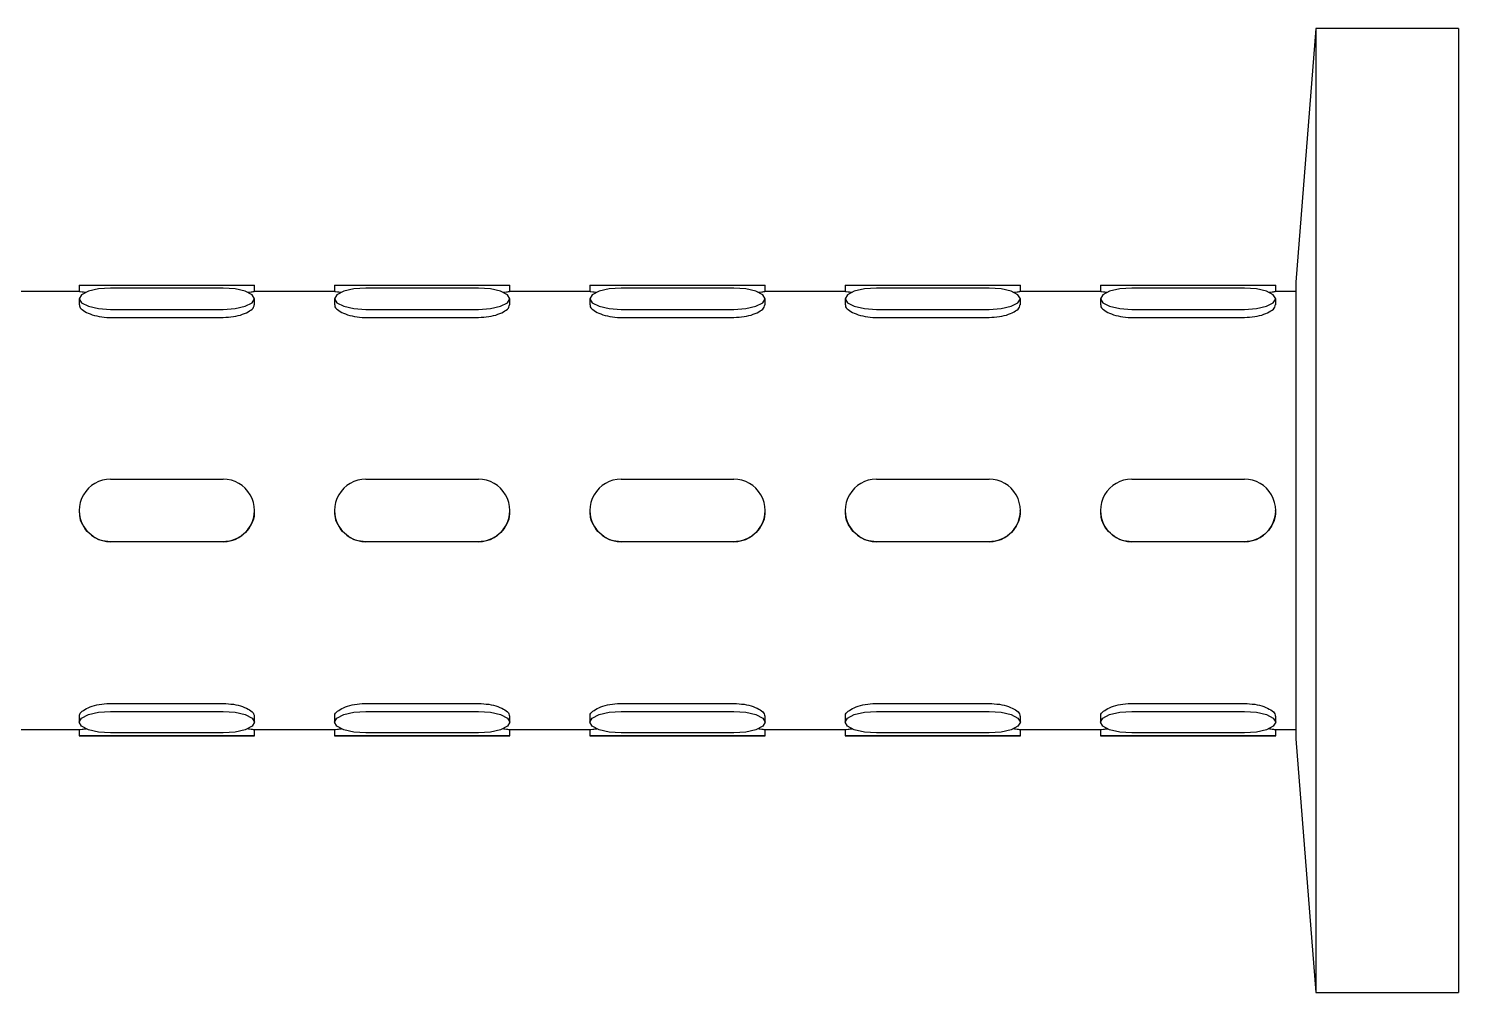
# Model space of a CAD drawing. Extents: x 72 to 1049, y 29 to 427.
# Drawn here: x 192.03 to 214.88, y 241.02 to 256.42 of the extents above; entities that cross this region are included whole.
import ezdxf

# ---------------------------------------------------------------- set-up
doc = ezdxf.new("R2010")
doc.units = 0
doc.header["$LTSCALE"] = 23.1
doc.header["$MEASUREMENT"] = 0
doc.layers.get('0').update_dxf_attribs({"linetype": 'CONTINUOUS'})

msp = doc.modelspace()

# ---------------------------------------------------------------- linework, layer by layer
at = {"color": 7, "linetype": 'Continuous', "lineweight": 25}
for p, q in [((212.60603, 256.4214), (212.28306, 252.3714)), ((214.88306, 256.4214), (212.60603, 256.4214)), ((212.60603, 256.4214), (212.60603, 241.0214)), ((214.88306, 256.4214), (214.88306, 241.0214)), ((192.84306, 252.3214), (192.84306, 252.22052)), ((193.34306, 252.32152), (195.14306, 252.32152)), ((195.14306, 252.27548), (193.34306, 252.27548)), ((195.64306, 252.22052), (195.64306, 252.3214)), ((196.92306, 252.3214), (196.92306, 252.22052)), ((197.42306, 252.32152), (199.22306, 252.32152)), ((199.22306, 252.27548), (197.42306, 252.27548)), ((199.72306, 252.22052), (199.72306, 252.3214)), ((201.00306, 252.3214), (201.00306, 252.22052)), ((201.50306, 252.32152), (203.30306, 252.32152)), ((203.30306, 252.27548), (201.50306, 252.27548)), ((203.80306, 252.22052), (203.80306, 252.3214)), ((205.08306, 252.3214), (205.08306, 252.22052)), ((205.58306, 252.32152), (207.38306, 252.32152)), ((207.38306, 252.27548), (205.58306, 252.27548)), ((207.88306, 252.22052), (207.88306, 252.3214)), ((209.16306, 252.3214), (209.16306, 252.22052)), ((209.66306, 252.32152), (211.46306, 252.32152)), ((211.46306, 252.27548), (209.66306, 252.27548)), ((211.96306, 252.22052), (211.96306, 252.3214)), ((212.28306, 252.3714), (212.28306, 245.0714)), ((192.84927, 252.2214), (191.55676, 252.2214)), ((192.84306, 252.10458), (192.84306, 252.00977)), ((196.92927, 252.2214), (195.63676, 252.2214)), ((195.64306, 252.00977), (195.64306, 252.10458)), ((196.92306, 252.10458), (196.92306, 252.00977)), ((201.00927, 252.2214), (199.71676, 252.2214)), ((199.72306, 252.00977), (199.72306, 252.10458)), ((201.00306, 252.10458), (201.00306, 252.00977)), ((205.08927, 252.2214), (203.79676, 252.2214)), ((203.80306, 252.00977), (203.80306, 252.10458)), ((205.08306, 252.10458), (205.08306, 252.00977)), ((209.16927, 252.2214), (207.87676, 252.2214)), ((207.88306, 252.00977), (207.88306, 252.10458)), ((209.16306, 252.10458), (209.16306, 252.00977)), ((212.28306, 252.2214), (211.95676, 252.2214)), ((211.96306, 252.00977), (211.96306, 252.10458)), ((193.34306, 251.93367), (195.14306, 251.93367)), ((193.34306, 251.80596), (195.14306, 251.80596)), ((197.42306, 251.93367), (199.22306, 251.93367)), ((197.42306, 251.80596), (199.22306, 251.80596)), ((201.50306, 251.93367), (203.30306, 251.93367)), ((201.50306, 251.80596), (203.30306, 251.80596)), ((205.58306, 251.93367), (207.38306, 251.93367)), ((205.58306, 251.80596), (207.38306, 251.80596)), ((209.66306, 251.93367), (211.46306, 251.93367)), ((209.66306, 251.80596), (211.46306, 251.80596)), ((193.34306, 249.22222), (195.14306, 249.22222)), ((197.42306, 249.22222), (199.22306, 249.22222)), ((201.50306, 249.22222), (203.30306, 249.22222)), ((205.58306, 249.22222), (207.38306, 249.22222)), ((209.66306, 249.22222), (211.46306, 249.22222)), ((192.84306, 248.72222), (192.84306, 248.7222)), ((195.64306, 248.7222), (195.64306, 248.72222)), ((196.92306, 248.72222), (196.92306, 248.7222)), ((199.72306, 248.7222), (199.72306, 248.72222)), ((201.00306, 248.72222), (201.00306, 248.7222)), ((203.80306, 248.7222), (203.80306, 248.72222)), ((205.08306, 248.72222), (205.08306, 248.7222)), ((207.88306, 248.7222), (207.88306, 248.72222)), ((209.16306, 248.72222), (209.16306, 248.7222)), ((211.96306, 248.7222), (211.96306, 248.72222)), ((195.14306, 248.22222), (193.34306, 248.22222)), ((195.14306, 248.22219), (193.34306, 248.22219)), ((199.22306, 248.22222), (197.42306, 248.22222)), ((199.22306, 248.22219), (197.42306, 248.22219)), ((203.30306, 248.22222), (201.50306, 248.22222)), ((203.30306, 248.22219), (201.50306, 248.22219)), ((207.38306, 248.22222), (205.58306, 248.22222)), ((207.38306, 248.22219), (205.58306, 248.22219)), ((211.46306, 248.22222), (209.66306, 248.22222)), ((211.46306, 248.22219), (209.66306, 248.22219)), ((193.34306, 245.6376), (195.14306, 245.6376)), ((197.42306, 245.6376), (199.22306, 245.6376)), ((201.50306, 245.6376), (203.30306, 245.6376)), ((205.58306, 245.6376), (207.38306, 245.6376)), ((209.66306, 245.6376), (211.46306, 245.6376)), ((192.84306, 245.43358), (192.84306, 245.33879)), ((193.34306, 245.50991), (195.14306, 245.50991)), ((195.64306, 245.33879), (195.64306, 245.43358)), ((196.92306, 245.43358), (196.92306, 245.33879)), ((197.42306, 245.50991), (199.22306, 245.50991)), ((199.72306, 245.33879), (199.72306, 245.43358)), ((201.00306, 245.43358), (201.00306, 245.33879)), ((201.50306, 245.50991), (203.30306, 245.50991)), ((203.80306, 245.33879), (203.80306, 245.43358)), ((205.08306, 245.43358), (205.08306, 245.33879)), ((205.58306, 245.50991), (207.38306, 245.50991)), ((207.88306, 245.33879), (207.88306, 245.43358)), ((209.16306, 245.43358), (209.16306, 245.33879)), ((209.66306, 245.50991), (211.46306, 245.50991)), ((211.96306, 245.33879), (211.96306, 245.43358)), ((191.55685, 245.2214), (192.84936, 245.2214)), ((192.84306, 245.22229), (192.84306, 245.1214)), ((195.63685, 245.2214), (196.92936, 245.2214)), ((195.64306, 245.1214), (195.64306, 245.22229)), ((196.92306, 245.22229), (196.92306, 245.1214)), ((199.71685, 245.2214), (201.00936, 245.2214)), ((199.72306, 245.1214), (199.72306, 245.22229)), ((201.00306, 245.22229), (201.00306, 245.1214)), ((203.79685, 245.2214), (205.08936, 245.2214)), ((203.80306, 245.1214), (203.80306, 245.22229)), ((205.08306, 245.22229), (205.08306, 245.1214)), ((207.87685, 245.2214), (209.16936, 245.2214)), ((207.88306, 245.1214), (207.88306, 245.22229)), ((209.16306, 245.22229), (209.16306, 245.1214)), ((211.95685, 245.2214), (212.28306, 245.2214)), ((211.96306, 245.1214), (211.96306, 245.22229)), ((195.14306, 245.16767), (193.34306, 245.16767)), ((193.34306, 245.12152), (195.14306, 245.12152)), ((195.14306, 245.12129), (193.34306, 245.12129)), ((199.22306, 245.16767), (197.42306, 245.16767)), ((197.42306, 245.12152), (199.22306, 245.12152)), ((199.22306, 245.12129), (197.42306, 245.12129)), ((203.30306, 245.16767), (201.50306, 245.16767)), ((201.50306, 245.12152), (203.30306, 245.12152)), ((203.30306, 245.12129), (201.50306, 245.12129)), ((207.38306, 245.16767), (205.58306, 245.16767)), ((205.58306, 245.12152), (207.38306, 245.12152)), ((207.38306, 245.12129), (205.58306, 245.12129)), ((211.46306, 245.16767), (209.66306, 245.16767)), ((209.66306, 245.12152), (211.46306, 245.12152)), ((211.46306, 245.12129), (209.66306, 245.12129)), ((212.28306, 245.0714), (212.60603, 241.0214)), ((212.60603, 241.0214), (214.88306, 241.0214))]:
    msp.add_line(p, q, dxfattribs=at)
at = {"color": 7, "linetype": 'Continuous', "lineweight": 25, "flags": 128}
for points in [[(192.84306, 252.3214), (192.88112, 252.32145), (192.98951, 252.32148), (193.15172, 252.32151), (193.34306, 252.32152)], [(193.34306, 252.27548), (193.15172, 252.26247), (192.98951, 252.22542), (192.88112, 252.16998), (192.84306, 252.10458), (192.88112, 252.03917), (192.98951, 251.98373), (193.15172, 251.94668), (193.34306, 251.93367)], [(195.14306, 252.32152), (195.3344, 252.32151), (195.49661, 252.32148), (195.605, 252.32145), (195.64306, 252.3214)], [(195.14306, 251.93367), (195.3344, 251.94668), (195.49661, 251.98373), (195.605, 252.03917), (195.64306, 252.10458), (195.605, 252.16998), (195.49661, 252.22542), (195.3344, 252.26247), (195.14306, 252.27548)], [(196.92306, 252.3214), (196.96112, 252.32145), (197.06951, 252.32148), (197.23172, 252.32151), (197.42306, 252.32152)], [(197.42306, 252.27548), (197.23172, 252.26247), (197.06951, 252.22542), (196.96112, 252.16998), (196.92306, 252.10458), (196.96112, 252.03917), (197.06951, 251.98373), (197.23172, 251.94668), (197.42306, 251.93367)], [(199.22306, 252.32152), (199.4144, 252.32151), (199.57661, 252.32148), (199.685, 252.32145), (199.72306, 252.3214)], [(199.22306, 251.93367), (199.4144, 251.94668), (199.57661, 251.98373), (199.685, 252.03917), (199.72306, 252.10458), (199.685, 252.16998), (199.57661, 252.22542), (199.4144, 252.26247), (199.22306, 252.27548)], [(201.00306, 252.3214), (201.04112, 252.32145), (201.14951, 252.32148), (201.31172, 252.32151), (201.50306, 252.32152)], [(201.50306, 252.27548), (201.31172, 252.26247), (201.14951, 252.22542), (201.04112, 252.16998), (201.00306, 252.10458), (201.04112, 252.03917), (201.14951, 251.98373), (201.31172, 251.94668), (201.50306, 251.93367)], [(203.30306, 252.32152), (203.4944, 252.32151), (203.65661, 252.32148), (203.765, 252.32145), (203.80306, 252.3214)], [(203.30306, 251.93367), (203.4944, 251.94668), (203.65661, 251.98373), (203.765, 252.03917), (203.80306, 252.10458), (203.765, 252.16998), (203.65661, 252.22542), (203.4944, 252.26247), (203.30306, 252.27548)], [(205.08306, 252.3214), (205.12112, 252.32145), (205.22951, 252.32148), (205.39172, 252.32151), (205.58306, 252.32152)], [(205.58306, 252.27548), (205.39172, 252.26247), (205.22951, 252.22542), (205.12112, 252.16998), (205.08306, 252.10458), (205.12112, 252.03917), (205.22951, 251.98373), (205.39172, 251.94668), (205.58306, 251.93367)], [(207.38306, 252.32152), (207.5744, 252.32151), (207.73661, 252.32148), (207.845, 252.32145), (207.88306, 252.3214)], [(207.38306, 251.93367), (207.5744, 251.94668), (207.73661, 251.98373), (207.845, 252.03917), (207.88306, 252.10458), (207.845, 252.16998), (207.73661, 252.22542), (207.5744, 252.26247), (207.38306, 252.27548)], [(209.16306, 252.3214), (209.20112, 252.32145), (209.30951, 252.32148), (209.47172, 252.32151), (209.66306, 252.32152)], [(209.66306, 252.27548), (209.47172, 252.26247), (209.30951, 252.22542), (209.20112, 252.16998), (209.16306, 252.10458), (209.20112, 252.03917), (209.30951, 251.98373), (209.47172, 251.94668), (209.66306, 251.93367)], [(211.46306, 252.32152), (211.6544, 252.32151), (211.81661, 252.32148), (211.925, 252.32145), (211.96306, 252.3214)], [(211.46306, 251.93367), (211.6544, 251.94668), (211.81661, 251.98373), (211.925, 252.03917), (211.96306, 252.10458), (211.925, 252.16998), (211.81661, 252.22542), (211.6544, 252.26247), (211.46306, 252.27548)], [(193.34306, 245.16767), (193.15172, 245.1807), (192.98951, 245.21779), (192.88112, 245.27331), (192.84306, 245.33879), (192.88112, 245.40427), (192.98951, 245.45979), (193.15172, 245.49688), (193.34306, 245.50991)], [(195.14306, 245.50991), (195.3344, 245.49688), (195.49661, 245.45979), (195.605, 245.40427), (195.64306, 245.33879), (195.605, 245.27331), (195.49661, 245.21779), (195.3344, 245.1807), (195.14306, 245.16767)], [(197.42306, 245.16767), (197.23172, 245.1807), (197.06951, 245.21779), (196.96112, 245.27331), (196.92306, 245.33879), (196.96112, 245.40427), (197.06951, 245.45979), (197.23172, 245.49688), (197.42306, 245.50991)], [(199.22306, 245.50991), (199.4144, 245.49688), (199.57661, 245.45979), (199.685, 245.40427), (199.72306, 245.33879), (199.685, 245.27331), (199.57661, 245.21779), (199.4144, 245.1807), (199.22306, 245.16767)], [(201.50306, 245.16767), (201.31172, 245.1807), (201.14951, 245.21779), (201.04112, 245.27331), (201.00306, 245.33879), (201.04112, 245.40427), (201.14951, 245.45979), (201.31172, 245.49688), (201.50306, 245.50991)], [(203.30306, 245.50991), (203.4944, 245.49688), (203.65661, 245.45979), (203.765, 245.40427), (203.80306, 245.33879), (203.765, 245.27331), (203.65661, 245.21779), (203.4944, 245.1807), (203.30306, 245.16767)], [(205.58306, 245.16767), (205.39172, 245.1807), (205.22951, 245.21779), (205.12112, 245.27331), (205.08306, 245.33879), (205.12112, 245.40427), (205.22951, 245.45979), (205.39172, 245.49688), (205.58306, 245.50991)], [(207.38306, 245.50991), (207.5744, 245.49688), (207.73661, 245.45979), (207.845, 245.40427), (207.88306, 245.33879), (207.845, 245.27331), (207.73661, 245.21779), (207.5744, 245.1807), (207.38306, 245.16767)], [(209.66306, 245.16767), (209.47172, 245.1807), (209.30951, 245.21779), (209.20112, 245.27331), (209.16306, 245.33879), (209.20112, 245.40427), (209.30951, 245.45979), (209.47172, 245.49688), (209.66306, 245.50991)], [(211.46306, 245.50991), (211.6544, 245.49688), (211.81661, 245.45979), (211.925, 245.40427), (211.96306, 245.33879), (211.925, 245.27331), (211.81661, 245.21779), (211.6544, 245.1807), (211.46306, 245.16767)], [(193.34306, 245.12129), (193.15172, 245.1213), (192.98951, 245.12132), (192.88112, 245.12136), (192.84306, 245.1214), (192.88112, 245.12145), (192.98951, 245.12148), (193.15172, 245.12151), (193.34306, 245.12152)], [(195.14306, 245.12152), (195.3344, 245.12151), (195.49661, 245.12148), (195.605, 245.12145), (195.64306, 245.1214), (195.605, 245.12136), (195.49661, 245.12132), (195.3344, 245.1213), (195.14306, 245.12129)], [(197.42306, 245.12129), (197.23172, 245.1213), (197.06951, 245.12132), (196.96112, 245.12136), (196.92306, 245.1214), (196.96112, 245.12145), (197.06951, 245.12148), (197.23172, 245.12151), (197.42306, 245.12152)], [(199.22306, 245.12152), (199.4144, 245.12151), (199.57661, 245.12148), (199.685, 245.12145), (199.72306, 245.1214), (199.685, 245.12136), (199.57661, 245.12132), (199.4144, 245.1213), (199.22306, 245.12129)], [(201.50306, 245.12129), (201.31172, 245.1213), (201.14951, 245.12132), (201.04112, 245.12136), (201.00306, 245.1214), (201.04112, 245.12145), (201.14951, 245.12148), (201.31172, 245.12151), (201.50306, 245.12152)], [(203.30306, 245.12152), (203.4944, 245.12151), (203.65661, 245.12148), (203.765, 245.12145), (203.80306, 245.1214), (203.765, 245.12136), (203.65661, 245.12132), (203.4944, 245.1213), (203.30306, 245.12129)], [(205.58306, 245.12129), (205.39172, 245.1213), (205.22951, 245.12132), (205.12112, 245.12136), (205.08306, 245.1214), (205.12112, 245.12145), (205.22951, 245.12148), (205.39172, 245.12151), (205.58306, 245.12152)], [(207.38306, 245.12152), (207.5744, 245.12151), (207.73661, 245.12148), (207.845, 245.12145), (207.88306, 245.1214), (207.845, 245.12136), (207.73661, 245.12132), (207.5744, 245.1213), (207.38306, 245.12129)], [(209.66306, 245.12129), (209.47172, 245.1213), (209.30951, 245.12132), (209.20112, 245.12136), (209.16306, 245.1214), (209.20112, 245.12145), (209.30951, 245.12148), (209.47172, 245.12151), (209.66306, 245.12152)], [(211.46306, 245.12152), (211.6544, 245.12151), (211.81661, 245.12148), (211.925, 245.12145), (211.96306, 245.1214), (211.925, 245.12136), (211.81661, 245.12132), (211.6544, 245.1213), (211.46306, 245.12129)]]:
    msp.add_lwpolyline(points, dxfattribs=at)
at = {"color": 7, "linetype": 'Continuous', "lineweight": 25}
for centre, start, end in [((193.34306, 248.72222), 89.999999, 270.000001), ((195.14306, 248.72222), 269.999999, 90.000001), ((197.42306, 248.72222), 89.999999, 270.000001), ((199.22306, 248.72222), 269.999999, 90.000001), ((201.50306, 248.72222), 89.999999, 270.000001), ((203.30306, 248.72222), 269.999999, 90.000001), ((205.58306, 248.72222), 89.999999, 270.000001), ((207.38306, 248.72222), 269.999999, 90.000001), ((209.66306, 248.72222), 89.999999, 270.000001), ((211.46306, 248.72222), 269.999999, 90.000001)]:
    msp.add_arc(centre, 0.5, start, end, dxfattribs=at)
for points, knots in [([(192.84927, 252.22053), (192.84761, 252.22077), (192.84092, 252.22175), (192.87581, 252.21644), (192.932, 252.21012), (192.95423, 252.20762)], [0, 0, 0, 0, 0.165906615, 0.66994308, 1, 1, 1, 1]), ([(195.52989, 252.20749), (195.54224, 252.20876), (195.59351, 252.21402), (195.63573, 252.2205), (195.63646, 252.22051), (195.63676, 252.22051)], [0, 0, 0, 0, 0.16062959, 0.66652253, 1, 1, 1, 1]), ([(196.92927, 252.22053), (196.92761, 252.22077), (196.92092, 252.22175), (196.95581, 252.21644), (197.012, 252.21012), (197.03423, 252.20762)], [0, 0, 0, 0, 0.165906615, 0.66994308, 1, 1, 1, 1]), ([(199.60989, 252.20749), (199.62224, 252.20876), (199.67351, 252.21402), (199.71573, 252.2205), (199.71646, 252.22051), (199.71676, 252.22051)], [0, 0, 0, 0, 0.16062959, 0.66652253, 1, 1, 1, 1]), ([(201.00927, 252.22053), (201.00761, 252.22077), (201.00092, 252.22175), (201.03581, 252.21644), (201.092, 252.21012), (201.11423, 252.20762)], [0, 0, 0, 0, 0.165906615, 0.66994308, 1, 1, 1, 1]), ([(203.68989, 252.20749), (203.70224, 252.20876), (203.75351, 252.21402), (203.79573, 252.2205), (203.79646, 252.22051), (203.79676, 252.22051)], [0, 0, 0, 0, 0.16062959, 0.66652253, 1, 1, 1, 1]), ([(205.08927, 252.22053), (205.08761, 252.22077), (205.08092, 252.22175), (205.11581, 252.21644), (205.172, 252.21012), (205.19423, 252.20762)], [0, 0, 0, 0, 0.16590662, 0.66994308, 1, 1, 1, 1]), ([(207.76989, 252.20749), (207.78224, 252.20876), (207.83351, 252.21402), (207.87573, 252.2205), (207.87646, 252.22051), (207.87676, 252.22051)], [0, 0, 0, 0, 0.16062959, 0.66652253, 1, 1, 1, 1]), ([(209.16927, 252.22053), (209.16761, 252.22077), (209.16092, 252.22175), (209.19581, 252.21644), (209.252, 252.21012), (209.27423, 252.20762)], [0, 0, 0, 0, 0.16590662, 0.66994308, 1, 1, 1, 1]), ([(211.84989, 252.20749), (211.86224, 252.20876), (211.91351, 252.21402), (211.95573, 252.2205), (211.95646, 252.22051), (211.95676, 252.22051)], [0, 0, 0, 0, 0.160629591, 0.666522532, 1, 1, 1, 1]), ([(192.8493, 252.00965), (192.84757, 252.00359), (192.84063, 251.97928), (192.88584, 251.9298), (192.98045, 251.87145), (193.11988, 251.82611), (193.24852, 251.80756), (193.32387, 251.80628), (193.34306, 251.80596)], [0, 0, 0, 0, 0.07049632, 0.28294968, 0.49615414, 0.71125472, 0.92647591, 1, 1, 1, 1]), ([(195.14306, 251.80596), (195.19893, 251.80859), (195.31067, 251.81385), (195.46012, 251.85362), (195.57244, 251.90826), (195.63685, 251.96474), (195.63683, 251.997), (195.63682, 252.00989)], [0, 0, 0, 0, 0.21324843, 0.42644388, 0.64101168, 0.85649491, 1, 1, 1, 1]), ([(196.9293, 252.00965), (196.92757, 252.00359), (196.92063, 251.97928), (196.96584, 251.9298), (197.06045, 251.87145), (197.19988, 251.82611), (197.32852, 251.80756), (197.40387, 251.80628), (197.42306, 251.80596)], [0, 0, 0, 0, 0.07049632, 0.28294968, 0.49615414, 0.71125472, 0.92647591, 1, 1, 1, 1]), ([(199.22306, 251.80596), (199.27893, 251.80859), (199.39067, 251.81385), (199.54012, 251.85362), (199.65244, 251.90826), (199.71685, 251.96474), (199.71683, 251.997), (199.71682, 252.00989)], [0, 0, 0, 0, 0.21324843, 0.42644388, 0.64101168, 0.85649491, 1, 1, 1, 1]), ([(201.0093, 252.00965), (201.00757, 252.00359), (201.00063, 251.97928), (201.04584, 251.9298), (201.14045, 251.87145), (201.27988, 251.82611), (201.40852, 251.80756), (201.48387, 251.80628), (201.50306, 251.80596)], [0, 0, 0, 0, 0.07049632, 0.28294968, 0.49615414, 0.71125472, 0.92647591, 1, 1, 1, 1]), ([(203.30306, 251.80596), (203.35893, 251.80859), (203.47067, 251.81385), (203.62012, 251.85362), (203.73244, 251.90826), (203.79685, 251.96474), (203.79683, 251.997), (203.79682, 252.00989)], [0, 0, 0, 0, 0.21324843, 0.42644388, 0.64101168, 0.85649491, 1, 1, 1, 1]), ([(205.0893, 252.00965), (205.08757, 252.00359), (205.08063, 251.97928), (205.12584, 251.9298), (205.22045, 251.87145), (205.35988, 251.82611), (205.48852, 251.80756), (205.56387, 251.80628), (205.58306, 251.80596)], [0, 0, 0, 0, 0.07049632, 0.28294968, 0.49615414, 0.71125472, 0.92647591, 1, 1, 1, 1]), ([(207.38306, 251.80596), (207.43893, 251.80859), (207.55067, 251.81385), (207.70012, 251.85362), (207.81244, 251.90826), (207.87685, 251.96474), (207.87683, 251.997), (207.87682, 252.00989)], [0, 0, 0, 0, 0.21324843, 0.42644388, 0.64101168, 0.85649491, 1, 1, 1, 1]), ([(209.1693, 252.00965), (209.16757, 252.00359), (209.16063, 251.97928), (209.20584, 251.9298), (209.30045, 251.87145), (209.43988, 251.82611), (209.56852, 251.80756), (209.64387, 251.80628), (209.66306, 251.80596)], [0, 0, 0, 0, 0.07049632, 0.28294968, 0.49615414, 0.71125472, 0.92647591, 1, 1, 1, 1]), ([(211.46306, 251.80596), (211.51893, 251.80859), (211.63067, 251.81385), (211.78012, 251.85362), (211.89244, 251.90826), (211.95685, 251.96474), (211.95683, 251.997), (211.95682, 252.00989)], [0, 0, 0, 0, 0.21324843, 0.42644388, 0.64101168, 0.85649491, 1, 1, 1, 1]), ([(193.34306, 248.22219), (193.28719, 248.22766), (193.17545, 248.2386), (193.026, 248.3238), (192.91368, 248.44977), (192.84927, 248.59048), (192.84929, 248.68484), (192.8493, 248.72255)], [0, 0, 0, 0, 0.21324843, 0.42644388, 0.64101168, 0.85649491, 1, 1, 1, 1]), ([(195.63682, 248.72184), (195.63855, 248.70345), (195.64549, 248.62962), (195.60027, 248.5026), (195.50567, 248.36357), (195.36624, 248.26446), (195.2376, 248.22554), (195.16225, 248.22287), (195.14306, 248.22219)], [0, 0, 0, 0, 0.07049632, 0.28294968, 0.49615414, 0.71125472, 0.92647591, 1, 1, 1, 1]), ([(197.42306, 248.22219), (197.36719, 248.22766), (197.25545, 248.2386), (197.106, 248.3238), (196.99368, 248.44977), (196.92927, 248.59048), (196.92929, 248.68484), (196.9293, 248.72255)], [0, 0, 0, 0, 0.21324843, 0.42644388, 0.64101168, 0.85649491, 1, 1, 1, 1]), ([(199.71682, 248.72184), (199.71855, 248.70345), (199.72549, 248.62962), (199.68027, 248.5026), (199.58567, 248.36357), (199.44624, 248.26446), (199.3176, 248.22554), (199.24225, 248.22287), (199.22306, 248.22219)], [0, 0, 0, 0, 0.07049632, 0.28294968, 0.49615414, 0.71125472, 0.92647591, 1, 1, 1, 1]), ([(201.50306, 248.22219), (201.44719, 248.22766), (201.33545, 248.2386), (201.186, 248.3238), (201.07368, 248.44977), (201.00927, 248.59048), (201.00929, 248.68484), (201.0093, 248.72255)], [0, 0, 0, 0, 0.21324843, 0.42644388, 0.64101168, 0.85649491, 1, 1, 1, 1]), ([(203.79682, 248.72184), (203.79855, 248.70345), (203.80549, 248.62962), (203.76027, 248.5026), (203.66567, 248.36357), (203.52624, 248.26446), (203.3976, 248.22554), (203.32225, 248.22287), (203.30306, 248.22219)], [0, 0, 0, 0, 0.07049632, 0.28294968, 0.49615414, 0.71125472, 0.92647591, 1, 1, 1, 1]), ([(205.58306, 248.22219), (205.52719, 248.22766), (205.41545, 248.2386), (205.266, 248.3238), (205.15368, 248.44977), (205.08927, 248.59048), (205.08929, 248.68484), (205.0893, 248.72255)], [0, 0, 0, 0, 0.21324843, 0.42644388, 0.64101168, 0.85649491, 1, 1, 1, 1]), ([(207.87682, 248.72184), (207.87855, 248.70345), (207.88549, 248.62962), (207.84027, 248.5026), (207.74567, 248.36357), (207.60624, 248.26446), (207.4776, 248.22554), (207.40225, 248.22287), (207.38306, 248.22219)], [0, 0, 0, 0, 0.07049632, 0.28294968, 0.49615414, 0.71125472, 0.92647591, 1, 1, 1, 1]), ([(209.66306, 248.22219), (209.60719, 248.22766), (209.49545, 248.2386), (209.346, 248.3238), (209.23368, 248.44977), (209.16927, 248.59048), (209.16929, 248.68484), (209.1693, 248.72255)], [0, 0, 0, 0, 0.21324843, 0.42644388, 0.64101168, 0.85649491, 1, 1, 1, 1]), ([(211.95682, 248.72184), (211.95855, 248.70345), (211.96549, 248.62962), (211.92027, 248.5026), (211.82567, 248.36357), (211.68624, 248.26446), (211.5576, 248.22554), (211.48225, 248.22287), (211.46306, 248.22219)], [0, 0, 0, 0, 0.07049632, 0.28294968, 0.49615414, 0.71125472, 0.92647591, 1, 1, 1, 1]), ([(192.8493, 245.4337), (192.84757, 245.43977), (192.84063, 245.46411), (192.88584, 245.51364), (192.98045, 245.57205), (193.11988, 245.61743), (193.24852, 245.636), (193.32387, 245.63727), (193.34306, 245.6376)], [0, 0, 0, 0, 0.07049632, 0.28294968, 0.49615414, 0.71125472, 0.92647591, 1, 1, 1, 1]), ([(195.14306, 245.6376), (195.19893, 245.63497), (195.31067, 245.6297), (195.46012, 245.5899), (195.57244, 245.53521), (195.63685, 245.47867), (195.63683, 245.44637), (195.63682, 245.43346)], [0, 0, 0, 0, 0.21324843, 0.42644388, 0.64101168, 0.85649491, 1, 1, 1, 1]), ([(196.9293, 245.4337), (196.92757, 245.43977), (196.92063, 245.46411), (196.96584, 245.51364), (197.06045, 245.57205), (197.19988, 245.61743), (197.32852, 245.636), (197.40387, 245.63727), (197.42306, 245.6376)], [0, 0, 0, 0, 0.07049632, 0.28294968, 0.49615414, 0.71125472, 0.92647591, 1, 1, 1, 1]), ([(199.22306, 245.6376), (199.27893, 245.63497), (199.39067, 245.6297), (199.54012, 245.5899), (199.65244, 245.53521), (199.71685, 245.47867), (199.71683, 245.44637), (199.71682, 245.43346)], [0, 0, 0, 0, 0.21324843, 0.42644388, 0.64101168, 0.85649491, 1, 1, 1, 1]), ([(201.0093, 245.4337), (201.00757, 245.43977), (201.00063, 245.46411), (201.04584, 245.51364), (201.14045, 245.57205), (201.27988, 245.61743), (201.40852, 245.636), (201.48387, 245.63727), (201.50306, 245.6376)], [0, 0, 0, 0, 0.07049632, 0.28294968, 0.49615414, 0.71125472, 0.92647591, 1, 1, 1, 1]), ([(203.30306, 245.6376), (203.35893, 245.63497), (203.47067, 245.6297), (203.62012, 245.5899), (203.73244, 245.53521), (203.79685, 245.47867), (203.79683, 245.44637), (203.79682, 245.43346)], [0, 0, 0, 0, 0.21324843, 0.42644388, 0.64101168, 0.85649491, 1, 1, 1, 1]), ([(205.0893, 245.4337), (205.08757, 245.43977), (205.08063, 245.46411), (205.12584, 245.51364), (205.22045, 245.57205), (205.35988, 245.61743), (205.48852, 245.636), (205.56387, 245.63727), (205.58306, 245.6376)], [0, 0, 0, 0, 0.07049632, 0.28294968, 0.49615414, 0.71125472, 0.92647591, 1, 1, 1, 1]), ([(207.38306, 245.6376), (207.43893, 245.63497), (207.55067, 245.6297), (207.70012, 245.5899), (207.81244, 245.53521), (207.87685, 245.47867), (207.87683, 245.44637), (207.87682, 245.43346)], [0, 0, 0, 0, 0.21324843, 0.42644388, 0.64101168, 0.85649491, 1, 1, 1, 1]), ([(209.1693, 245.4337), (209.16757, 245.43977), (209.16063, 245.46411), (209.20584, 245.51364), (209.30045, 245.57205), (209.43988, 245.61743), (209.56852, 245.636), (209.64387, 245.63727), (209.66306, 245.6376)], [0, 0, 0, 0, 0.07049632, 0.28294968, 0.49615414, 0.71125472, 0.92647591, 1, 1, 1, 1]), ([(211.46306, 245.6376), (211.51893, 245.63497), (211.63067, 245.6297), (211.78012, 245.5899), (211.89244, 245.53521), (211.95685, 245.47867), (211.95683, 245.44637), (211.95682, 245.43346)], [0, 0, 0, 0, 0.21324843, 0.42644388, 0.64101168, 0.85649491, 1, 1, 1, 1]), ([(192.84936, 245.2223), (192.84764, 245.22205), (192.84085, 245.22109), (192.87589, 245.22647), (192.93227, 245.23284), (192.95468, 245.23538)], [0, 0, 0, 0, 0.169500563, 0.669945571, 1, 1, 1, 1]), ([(195.52938, 245.23551), (195.54192, 245.23422), (195.59338, 245.22891), (195.63587, 245.22235), (195.63657, 245.2223), (195.63685, 245.22228)], [0, 0, 0, 0, 0.16177278, 0.66412771, 1, 1, 1, 1]), ([(196.92936, 245.2223), (196.92764, 245.22205), (196.92085, 245.22109), (196.95589, 245.22647), (197.01227, 245.23284), (197.03468, 245.23538)], [0, 0, 0, 0, 0.169500563, 0.669945571, 1, 1, 1, 1]), ([(199.60938, 245.23551), (199.62192, 245.23422), (199.67338, 245.22891), (199.71587, 245.22235), (199.71657, 245.2223), (199.71685, 245.22228)], [0, 0, 0, 0, 0.16177278, 0.66412771, 1, 1, 1, 1]), ([(201.00936, 245.2223), (201.00764, 245.22205), (201.00085, 245.22109), (201.03589, 245.22647), (201.09227, 245.23284), (201.11468, 245.23538)], [0, 0, 0, 0, 0.169500563, 0.669945571, 1, 1, 1, 1]), ([(203.68938, 245.23551), (203.70192, 245.23422), (203.75338, 245.22891), (203.79587, 245.22235), (203.79657, 245.2223), (203.79685, 245.22228)], [0, 0, 0, 0, 0.161772776, 0.664127707, 1, 1, 1, 1]), ([(205.08936, 245.2223), (205.08764, 245.22205), (205.08085, 245.22109), (205.11589, 245.22647), (205.17227, 245.23284), (205.19468, 245.23538)], [0, 0, 0, 0, 0.169500563, 0.669945571, 1, 1, 1, 1]), ([(207.76938, 245.23551), (207.78192, 245.23422), (207.83338, 245.22891), (207.87587, 245.22235), (207.87657, 245.2223), (207.87685, 245.22228)], [0, 0, 0, 0, 0.16177278, 0.66412771, 1, 1, 1, 1]), ([(209.16936, 245.2223), (209.16764, 245.22205), (209.16085, 245.22109), (209.19589, 245.22647), (209.25227, 245.23284), (209.27468, 245.23538)], [0, 0, 0, 0, 0.16950056, 0.66994557, 1, 1, 1, 1]), ([(211.84938, 245.23551), (211.86192, 245.23422), (211.91338, 245.22891), (211.95587, 245.22235), (211.95657, 245.2223), (211.95685, 245.22228)], [0, 0, 0, 0, 0.16177278, 0.66412771, 1, 1, 1, 1])]:
    msp.add_open_spline(points, degree=3, knots=knots, dxfattribs=at)

doc.saveas('drawing.dxf')
